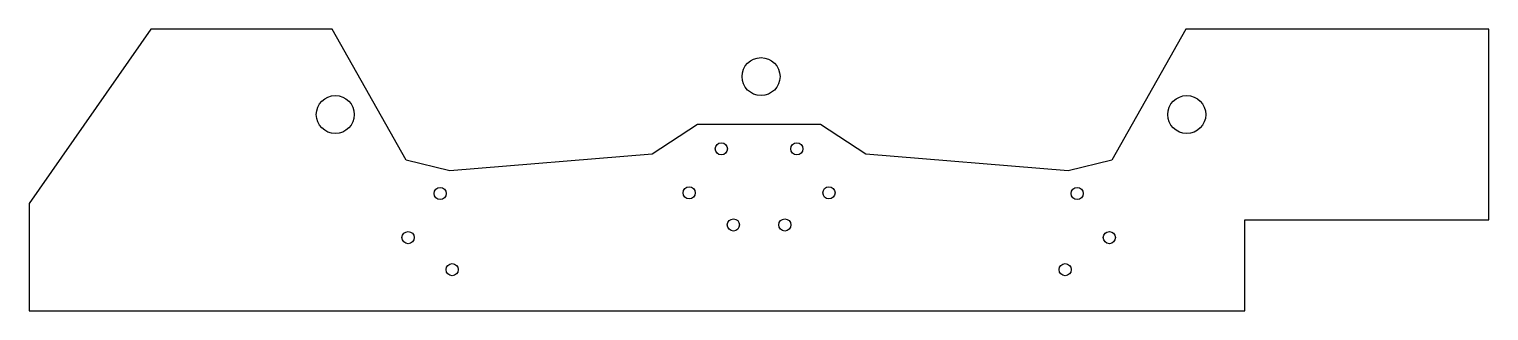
# Model space of a CAD drawing. Header units: millimetres. Extents: x -48.1 to 47.9, y 56.6 to 75.1.
import ezdxf

# ---------------------------------------------------------------- set-up
doc = ezdxf.new("R2010")
doc.units = ezdxf.units.MM
doc.layers.get('0').update_dxf_attribs({"linetype": 'CONTINUOUS'})

msp = doc.modelspace()

# ---------------------------------------------------------------- linework, layer by layer
msp.add_lwpolyline([(31.824961, 62.563217), (47.866239, 62.563217), (47.866239, 75.126784), (27.936169, 75.126784), (23.076213, 66.487924), (20.203205, 65.788804), (6.890762, 66.881157), (3.917098, 68.843951), (-0.131876, 68.843913), (-4.185455, 68.843874), (-7.159081, 66.881023), (-20.471503, 65.788418), (-23.344525, 66.487483), (-28.204645, 75.12625), (-40.134239, 75.126784), (-48.134239, 63.626784), (-48.134239, 56.563217), (31.824961, 56.563217)], close=True)
for centre, radius in [((0, 72), 1.25), ((-28, 69.5), 1.25), ((28, 69.5), 1.25), ((-2.612726, 67.24236), 0.4), ((2.356248, 67.24236), 0.4), ((-21.103925, 64.29596), 0.4), ((-4.724111, 64.336288), 0.4), ((4.467633, 64.336288), 0.4), ((20.796648, 64.29596), 0.4), ((-1.818039, 62.224903), 0.4), ((1.561561, 62.224903), 0.4), ((-23.21531, 61.389888), 0.4), ((22.908033, 61.389888), 0.4), ((-20.309238, 59.278503), 0.4), ((20.001961, 59.278503), 0.4)]:
    msp.add_circle(centre, radius)

doc.saveas('drawing.dxf')
